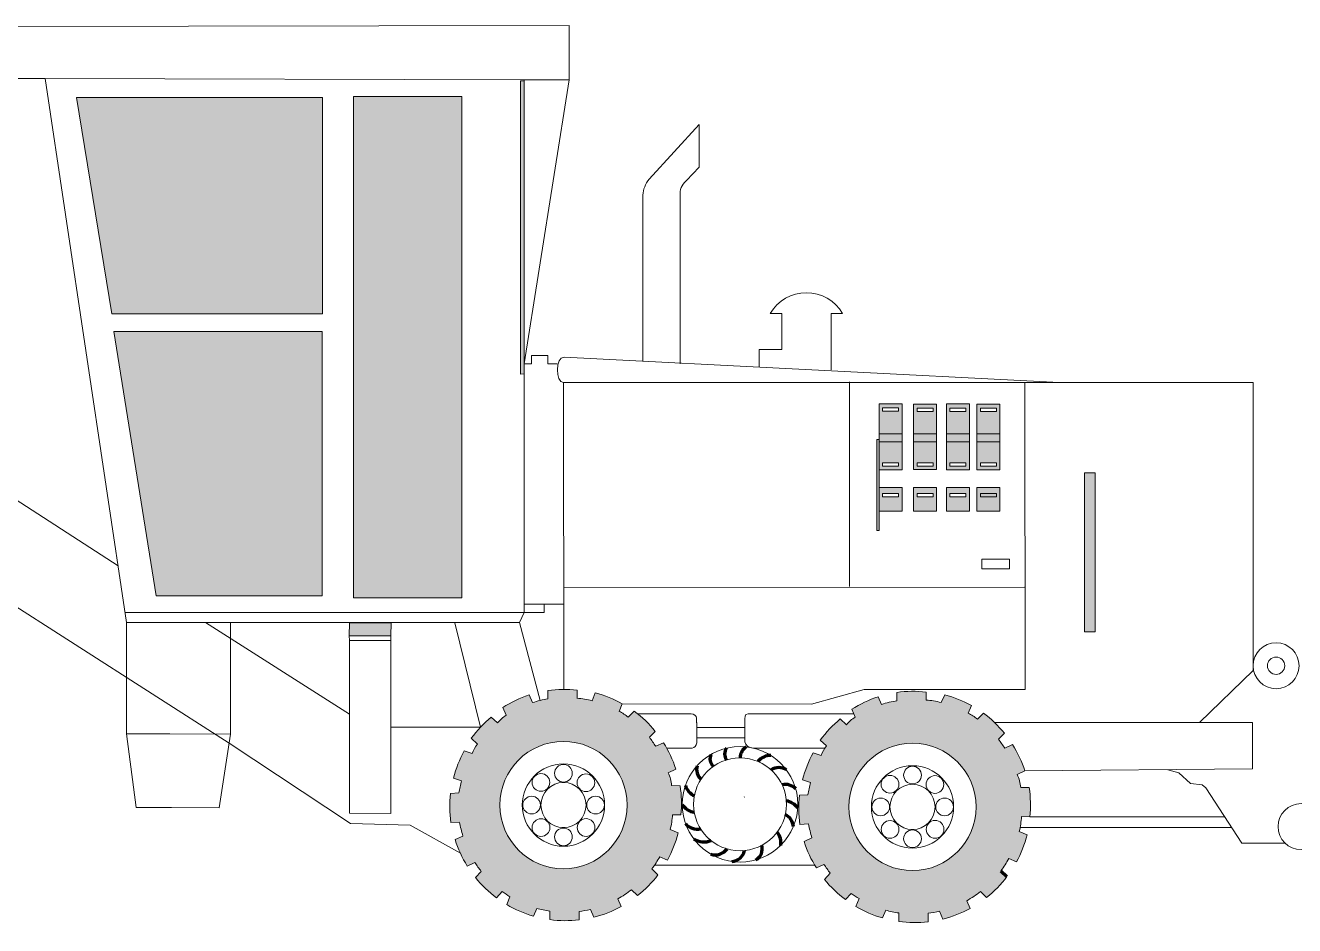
# Model space of a CAD drawing. Header units: millimetres. Extents: x -2088 to 6098, y -449 to 2483.
# Drawn here: x 1700 to 3361, y 1204 to 2382 of the extents above; entities that cross this region are included whole.
import ezdxf

# ---------------------------------------------------------------- set-up
doc = ezdxf.new("R2010")
doc.units = ezdxf.units.MM
doc.header["$LTSCALE"] = 20000
doc.header["$MEASUREMENT"] = 0

msp = doc.modelspace()

# ---------------------------------------------------------------- hatches: boundary and pattern name
at = {"linetype": 'ByBlock', "lineweight": 0, "true_color": 0xffffff}
h = msp.add_hatch(color=7, dxfattribs=at)
h.dxf.hatch_style = 1
h.paths.add_polyline_path([(2347.8443, 1925.33), (2352.8036, 1925.5358), (2352.8, 2309.0597), (2347.8407, 2308.8539)])
at = {"linetype": 'ByBlock', "lineweight": 0}
h = msp.add_hatch(color=8, dxfattribs=at)
h.set_gradient(color1=(147, 149, 152), color2=(255, 255, 0), tint=1, name='INVCYLINDER')
h.paths.add_polyline_path([(2271.3524, 2288.5764), (2129.458, 2288.5764), (2129.458, 1632.4615), (2271.3524, 1632.4615)])
h.paths.add_polyline_path([(2088.6975, 2004.0899), (2088.6975, 2287.0926), (1767.224, 2287.0926), (1813.3737, 2004.0992)])
h.paths.add_polyline_path([(2088.681, 1980.953), (1816.0816, 1980.953), (1871.4668, 1635.0231), (2088.681, 1635.0231)])
at = {"linetype": 'ByBlock', "lineweight": 0, "true_color": 0xffffff}
h = msp.add_hatch(color=7, dxfattribs=at)
h.dxf.hatch_style = 1
h.paths.add_polyline_path([(2847.3039, 1846.9487), (2847.3039, 1886.1832), (2817.2652, 1886.1832), (2817.2652, 1846.9487)])
h.paths.add_polyline_path([(2821.6754, 1876.5725), (2821.6754, 1880.9317), (2842.6936, 1880.9317), (2842.6936, 1876.5725)], flags=16)
h.paths.add_polyline_path([(2862.3233, 1846.9487), (2892.362, 1846.9487), (2892.362, 1886.148), (2862.3233, 1886.148)])
h.paths.add_polyline_path([(2866.8972, 1876.5233), (2866.8972, 1880.8825), (2887.9154, 1880.8825), (2887.9154, 1876.5233)], flags=16)
h.paths.add_polyline_path([(2905.384, 1846.9487), (2935.4227, 1846.9487), (2935.4227, 1886.1875), (2905.384, 1886.1875)])
h.paths.add_polyline_path([(2909.6751, 1876.5276), (2909.6751, 1880.8868), (2930.6933, 1880.8868), (2930.6933, 1876.5276)], flags=16)
h.paths.add_polyline_path([(2945.2993, 1846.9487), (2975.338, 1846.9487), (2975.338, 1886.1307), (2945.2993, 1886.1307)])
h.paths.add_polyline_path([(2970.8644, 1876.5538), (2970.8644, 1880.913), (2949.8461, 1880.913), (2949.8461, 1876.5538)], flags=16)
h.paths.add_polyline_path([(2945.2993, 1800.2211), (2975.338, 1800.2211), (2975.338, 1836.6437), (2945.2993, 1836.6437)])
h.paths.add_polyline_path([(2949.8461, 1808.9729), (2970.8644, 1808.9729), (2970.8644, 1804.6137), (2949.8461, 1804.6137)], flags=16)
h.paths.add_polyline_path([(2935.4227, 1836.6437), (2905.384, 1836.6437), (2905.384, 1800.1866), (2935.4227, 1800.1866)])
h.paths.add_polyline_path([(2930.6933, 1808.9729), (2930.6933, 1804.6137), (2909.6751, 1804.6137), (2909.6751, 1808.9729)], flags=16)
h.paths.add_polyline_path([(2892.362, 1836.6437), (2862.3233, 1836.6437), (2862.3233, 1800.2311), (2892.362, 1800.2311)])
h.paths.add_polyline_path([(2887.9154, 1808.9729), (2887.9154, 1804.6137), (2866.8972, 1804.6137), (2866.8972, 1808.9729)], flags=16)
h.paths.add_polyline_path([(2847.3039, 1836.6437), (2817.2853, 1836.6437), (2817.2853, 1800.2241), (2847.3039, 1800.2241)])
h.paths.add_polyline_path([(2842.6928, 1808.9729), (2842.6928, 1804.6137), (2821.6746, 1804.6137), (2821.6746, 1808.9729)], flags=16)
h.paths.add_polyline_path([(2847.3031, 1776.9326), (2817.2853, 1776.9326), (2817.2853, 1745.8119), (2847.3031, 1745.8119)])
h.paths.add_polyline_path([(2842.6633, 1768.9872), (2842.6633, 1764.628), (2821.645, 1764.628), (2821.645, 1768.9872)], flags=16)
h.paths.add_polyline_path([(2862.3233, 1776.9326), (2862.3233, 1745.8119), (2892.3583, 1745.8119), (2892.3583, 1776.9326)])
h.paths.add_polyline_path([(2887.9154, 1768.9872), (2887.9154, 1764.628), (2866.8972, 1764.628), (2866.8972, 1768.9872)], flags=16)
h.paths.add_polyline_path([(2905.384, 1776.9326), (2905.384, 1745.8119), (2935.4227, 1745.8119), (2935.4227, 1776.9326)])
h.paths.add_polyline_path([(2909.6751, 1768.9872), (2930.6933, 1768.9872), (2930.6933, 1764.628), (2909.6751, 1764.628)], flags=16)
h.paths.add_polyline_path([(2945.2409, 1745.8214), (2975.342, 1745.8276), (2975.342, 1776.9483), (2945.2409, 1776.9421)])
at = {"linetype": 'ByBlock', "lineweight": 0, "true_color": 0x939598}
h = msp.add_hatch(color=252, dxfattribs=at)
h.dxf.hatch_style = 1
h.paths.add_polyline_path([(2817.3229, 1846.9487), (2817.3229, 1836.6437), (2847.3025, 1836.6437), (2847.3025, 1846.9487)])
h.paths.add_polyline_path([(2892.303, 1836.6437), (2892.303, 1846.9487), (2862.3233, 1846.9487), (2862.3233, 1836.6437)])
h.paths.add_polyline_path([(2935.3637, 1836.6437), (2935.3637, 1846.9487), (2905.384, 1846.9487), (2905.384, 1836.6437)])
h.paths.add_polyline_path([(2975.2789, 1836.6437), (2975.2789, 1846.9487), (2945.2993, 1846.9487), (2945.2993, 1836.6437)])
at = {"linetype": 'ByBlock', "lineweight": 0, "true_color": 0xffffff}
h = msp.add_hatch(color=7, dxfattribs=at)
h.dxf.hatch_style = 1
h.paths.add_polyline_path([(2817.2224, 1776.9326), (2817.2652, 1819.6229), (2817.2652, 1839.5985), (2814.0698, 1839.5985), (2814.0698, 1720.7701), (2817.2853, 1720.7701), (2817.2853, 1745.8119), (2817.2224, 1745.8119)])
h = msp.add_hatch(color=7, dxfattribs=at)
h.dxf.hatch_style = 1
h.paths.add_polyline_path([(3086.0532, 1587.8191), (3099.8272, 1587.8191), (3099.8272, 1796.0044), (3086.0532, 1796.0044)])
h = msp.add_hatch(color=7, dxfattribs=at)
h.dxf.hatch_style = 1
h.paths.add_polyline_path([(2178.4989, 1582.8989), (2178.4989, 1600.1017), (2123.9647, 1600.0905), (2123.9647, 1582.8989)])
at = {"linetype": 'ByBlock', "lineweight": 211, "true_color": 0x636466}
h = msp.add_hatch(dxfattribs=at)
h.set_pattern_fill('ANSI31', color=251)
h.set_pattern_definition([(45, (1198.24807, 76.8689), (-0.0883883476, 0.0883883476), [])])
h.paths.add_polyline_path([(263.5052, 1232.1192, 0.038813923), (281.7047, 1244.1222), (289.5732, 1236.3715, 0.063089937), (316.222, 1263.6055), (308.3464, 1271.3632, 0.033503558), (318.5277, 1287.1982), (328.6241, 1282.8271, 0.063133616), (342.4613, 1318.357), (332.2615, 1322.7729, 0.0441417), (335.2426, 1342.1752), (346.2465, 1342.0806, 0.063128676), (345.2382, 1380.1936), (334.1282, 1380.2891, 0.09343182), (329.5901, 1397.2786), (339.6033, 1401.9359, 0.063090177), (323.3854, 1436.4155), (313.3605, 1431.7527, -0.006091057), (305.0808, 1443.6574), (312.7554, 1451.2699, 0.063106894), (285.2911, 1477.6959), (277.4187, 1469.8872, 0.051473483), (265.4501, 1477.5109), (269.5781, 1487.3718, 0.063093592), (234.2655, 1501.6909), (229.9918, 1491.482, 0.048586683), (210.3699, 1494.7055), (210.3699, 1505.1519, 0.063092921), (172.267, 1504.7618), (172.267, 1493.8828, 0.037154648), (151.9913, 1488.9298), (147.6092, 1499.0214, 0.06313373), (113.2246, 1482.5427), (117.6516, 1472.3476, 0.081177808), (106.1214, 1462.3466), (98.0677, 1469.9192, 0.058725185), (73.4508, 1444.3603), (73.4508, 1440.7645), (79.9213, 1434.6806, 0.076095638), (73.0853, 1422.1866), (62.5806, 1425.818, 0.063133616), (48.7914, 1390.2694), (59.1896, 1386.6749, -0.006144255), (55.7849, 1370.6859), (44.6894, 1370.1115, 0.063128676), (45.3249, 1331.9905), (56.3145, 1332.5594, 0.000589886), (60.8446, 1314.3031), (50.8197, 1309.6404, 0.063090177), (66.7402, 1275.0225), (76.7534, 1279.6798, 0.025325647), (84.9938, 1268.0695), (77.5023, 1259.8947, 0.063106894), (104.993, 1233.4961), (112.4368, 1241.6189, 0.021651055), (122.5676, 1234.8686), (118.2939, 1224.6597, 0.063093592), (153.2763, 1209.5517), (157.5369, 1219.7294, 0.031441784), (174.819, 1216.0493), (174.819, 1204.9835, 0.063092921), (212.9219, 1204.5934), (212.9219, 1215.6283, 0.027159655), (227.9445, 1218.3488), (232.3715, 1208.1537, 0.06313373), (267.8872, 1222.0275)])
h.paths.add_polyline_path([(109.3132, 1354.8727, -1), (275.8511, 1354.8727, -1)], flags=16)
h.paths.add_polyline_path([(138.7346, 1354.8727, -1), (246.4296, 1354.8727, -1)], flags=0)
h.paths.add_polyline_path([(210.5602, 1325.5052, -1), (233.7298, 1325.5052, -1)], flags=0)
h.paths.add_polyline_path([(181.0012, 1313.2568, -1), (204.1708, 1313.2568, -1)], flags=0)
h.paths.add_polyline_path([(163.0516, 1354.8727, -1), (222.1127, 1354.8727, -1)], flags=0)
h.paths.add_polyline_path([(223, 1354.8727, -1), (246.1696, 1354.8727, -1)], flags=0)
h.paths.add_polyline_path([(151.5974, 1325.4022, -1), (174.7669, 1325.4022, -1)], flags=0)
h.paths.add_polyline_path([(210.4025, 1384.1836, -1), (233.5721, 1384.1836, -1)], flags=0)
h.paths.add_polyline_path([(139.3432, 1354.873, -1), (162.5128, 1354.873, -1)], flags=0)
h.paths.add_polyline_path([(180.9973, 1396.4516, -1), (204.1669, 1396.4516, -1)], flags=0)
h.paths.add_polyline_path([(151.5364, 1384.4918, -1), (174.7059, 1384.4918, -1)], flags=0)
h.paths.add_polyline_path([(246.4296, 1354.8727, 1), (138.7346, 1354.8727, 1)], flags=0)
h.paths.add_polyline_path([(2296.6205, 1274.5176), (2289.1289, 1266.3427, 0.063106894), (2316.6196, 1239.9441), (2324.0635, 1248.067, 0.021651055), (2334.1943, 1241.3167), (2329.9206, 1231.1077, 0.063093592), (2364.903, 1215.9998), (2369.1636, 1226.1774, 0.031441784), (2386.4457, 1222.4974), (2386.4457, 1211.4316, 0.063092921), (2424.5486, 1211.0415), (2424.5486, 1222.0763, 0.027159655), (2439.5712, 1224.7968), (2443.9982, 1214.6018, 0.06313373), (2479.5139, 1228.4756), (2475.1318, 1238.5672, 0.038813923), (2493.3313, 1250.5703), (2501.1998, 1242.8196, 0.063089937), (2527.8487, 1270.0535), (2519.9731, 1277.8112, 0.033503558), (2530.1543, 1293.6463), (2540.2507, 1289.2751, 0.063133616), (2554.0879, 1324.8051), (2543.8882, 1329.221, 0.0441417), (2546.8693, 1348.6233), (2557.8732, 1348.5286, 0.063128676), (2556.8649, 1386.6416), (2545.7549, 1386.7372, 0.09343182), (2541.2168, 1403.7266), (2551.23, 1408.3839, 0.063090177), (2535.0121, 1442.8635), (2524.9872, 1438.2007, -0.006091057), (2516.7075, 1450.1054), (2524.3821, 1457.7179, 0.063106894), (2496.9178, 1484.144), (2489.0454, 1476.3353, 0.051473483), (2477.0768, 1483.959), (2481.2048, 1493.8199, 0.063093592), (2445.8922, 1508.139), (2441.6185, 1497.93, 0.048586683), (2421.9966, 1501.1536), (2421.9966, 1511.5999, 0.063092921), (2383.8936, 1511.2098), (2383.8936, 1500.3309, 0.037154648), (2363.6179, 1495.3779), (2359.2359, 1505.4695, 0.06313373), (2324.8513, 1488.9908), (2329.2782, 1478.7957, 0.081177808), (2317.7481, 1468.7946), (2309.6944, 1476.3672, 0.063089937), (2283.5015, 1448.6944), (2291.548, 1441.1287, 0.076095638), (2284.7119, 1428.6347), (2274.2072, 1432.2661, 0.063133616), (2260.418, 1396.7175), (2270.8163, 1393.1229, -0.006144255), (2267.4116, 1377.134), (2256.316, 1376.5596, 0.063128676), (2256.9515, 1338.4385), (2267.9411, 1339.0074, 0.000589886), (2272.4713, 1320.7512), (2262.4463, 1316.0884, 0.063090177), (2278.3669, 1281.4706), (2288.3801, 1286.1279, 0.025325647)])
h.paths.add_polyline_path([(2320.9399, 1361.3207, -1), (2487.4778, 1361.3207, -1)], flags=16)
h.paths.add_polyline_path([(2350.3613, 1361.3207, -1), (2458.0563, 1361.3207, -1)], flags=0)
h.paths.add_polyline_path([(2363.224, 1331.8503, -0.710060068), (2383.3525, 1340.4145, -0.201247262), (2374.1395, 1361.321, -0.999995583), (2350.9699, 1361.3211, -0.977275864), (2374.6782, 1361.321, -0.202105623), (2382.9175, 1382.7263, -0.667210877), (2363.163, 1390.9399, -1), (2386.3326, 1390.9399, -0.206293966), (2383.3835, 1382.2578, -0.199939814), (2404.2088, 1391.3148, -0.414213582), (2392.624, 1402.8996, -1), (2415.7936, 1402.8996, -0.426222237), (2404.2088, 1390.8513, -0.200833277), (2425.4091, 1382.4531, -0.198495261), (2422.0292, 1390.6316, -1), (2445.1987, 1390.6316, -0.701518898), (2425.1236, 1382.1684, -0.198495261), (2433.7394, 1361.3207, -0.200121116), (2425.5529, 1340.1177, -0.669378459), (2445.3565, 1331.9532, -1), (2422.1869, 1331.9532, -0.203552137), (2425.1592, 1340.5088, -0.201630235), (2404.2116, 1331.2896, -0.414240688), (2415.7974, 1319.7049, -1), (2392.6279, 1319.7049, -0.427176086), (2404.2115, 1331.7901, -0.200539052), (2382.9907, 1340.0518, -0.199223352), (2386.3936, 1331.8503, -1)], flags=0)
h.paths.add_polyline_path([(2434.6267, 1361.3208, -1), (2457.7962, 1361.3208, -1)], flags=0)
h.paths.add_polyline_path([(2753.3426, 1272.132), (2745.851, 1263.9571, 0.063106894), (2773.3417, 1237.5586), (2780.7856, 1245.6814, 0.021651055), (2790.9164, 1238.9311), (2786.6427, 1228.7221, 0.063093592), (2821.6251, 1213.6142), (2825.8857, 1223.7919, 0.031441784), (2843.1678, 1220.1118), (2843.1678, 1209.046, 0.063092921), (2881.2707, 1208.6559), (2881.2707, 1219.6908, 0.027159655), (2896.2933, 1222.4113), (2900.7203, 1212.2162, 0.06313373), (2936.236, 1226.09), (2931.8539, 1236.1816, 0.038813923), (2950.0534, 1248.1847), (2957.9219, 1240.434, 0.063089937), (2984.5708, 1267.668), (2976.6952, 1275.4256, 0.033503558), (2986.8764, 1291.2607), (2996.9728, 1286.8895, 0.063133616), (3010.81, 1322.4195), (3000.6103, 1326.8354, 0.0441417), (3003.5914, 1346.2377), (3014.5953, 1346.143, 0.063128676), (3013.587, 1384.2561), (3002.477, 1384.3516, 0.09343182), (2997.9389, 1401.3411), (3007.9521, 1405.9984, 0.063090177), (2991.7342, 1440.4779), (2981.7093, 1435.8152, -0.006091057), (2973.4296, 1447.7198), (2981.1042, 1455.3323, 0.063106894), (2953.6399, 1481.7584), (2945.7675, 1473.9497, 0.051473483), (2933.7989, 1481.5734), (2937.9269, 1491.4343, 0.062064581), (2903.2147, 1505.5929), (2898.3406, 1495.5445, 0.048586683), (2878.7187, 1498.768), (2878.7187, 1509.2143, 0.063092921), (2840.6157, 1508.8243), (2840.6157, 1497.9453, 0.037154648), (2820.34, 1492.9923), (2815.958, 1503.0839, 0.06313373), (2781.5734, 1486.6052), (2786.0003, 1476.4101, 0.081177808), (2774.4702, 1466.409), (2766.4165, 1473.9816, 0.063089937), (2740.2236, 1446.3088), (2748.2701, 1438.7431, 0.076095638), (2741.434, 1426.2491), (2730.9293, 1429.8805, 0.063133616), (2717.1401, 1394.3319), (2727.5384, 1390.7373, -0.006144255), (2724.1337, 1374.7484), (2713.0381, 1374.174, 0.063128676), (2713.6736, 1336.053), (2724.6632, 1336.6219, 0.000589886), (2729.1934, 1318.3656), (2719.1684, 1313.7028, 0.063090177), (2735.089, 1279.085), (2745.1022, 1283.7423, 0.025325647)])
h.paths.add_polyline_path([(2777.662, 1358.9351, -1), (2944.1999, 1358.9351, -1)], flags=16)
h.paths.add_polyline_path([(2807.0834, 1358.9351, -1), (2914.7784, 1358.9351, -1)], flags=0)
h.paths.add_polyline_path([(2819.9461, 1329.4647, -0.710060068), (2840.0746, 1338.0289, -0.201247262), (2830.8616, 1358.9354, -0.999995583), (2807.692, 1358.9355, -0.977275864), (2831.4003, 1358.9354, -0.202105623), (2839.6396, 1380.3407, -0.667210877), (2819.8851, 1388.5543, -1), (2843.0547, 1388.5543, -0.206293966), (2840.1056, 1379.8722, -0.199939814), (2860.9309, 1388.9293, -0.414213582), (2849.3461, 1400.5141, -1), (2872.5157, 1400.5141, -0.426222237), (2860.9309, 1388.4657, -0.200833277), (2882.1312, 1380.0675, -0.198495261), (2878.7513, 1388.246, -1), (2901.9208, 1388.246, -0.701518898), (2881.8457, 1379.7829, -0.198495261), (2890.4615, 1358.9351, -0.200121116), (2882.275, 1337.7321, -0.669378459), (2902.0786, 1329.5677, -1), (2878.909, 1329.5677, -0.203552137), (2881.8813, 1338.1232, -0.201630235), (2860.9337, 1328.9041, -0.414240688), (2872.5195, 1317.3193, -1), (2849.35, 1317.3193, -0.427176086), (2860.9336, 1329.4046, -0.200539052), (2839.7128, 1337.6662, -0.199223352), (2843.1157, 1329.4647, -1)], flags=0)
h.paths.add_polyline_path([(2891.3488, 1358.9352, -1), (2914.5183, 1358.9352, -1)], flags=0)

# ---------------------------------------------------------------- linework, layer by layer
at = {"color": 3, "linetype": 'ByBlock', "lineweight": 0}
for p, q in [((2411.4679, 2381.6146), (1613.9856, 2379.8722)), ((2411.4679, 2310.2375), (2411.4679, 2381.6146)), ((1725.9024, 2312.2427), (1684.4569, 2312.2427)), ((2352.8047, 2310.2375), (1725.9024, 2312.2427)), ((1725.9024, 2312.2427), (1832.5218, 1600.0309)), ((2352.8047, 2310.2375), (2411.4679, 2310.2375)), ((2411.4679, 2310.2375), (2352.8047, 1938.5519)), ((2581.8318, 2251.9873), (2516.2233, 2180.2698)), ((2581.8318, 2196.1176), (2581.8318, 2251.9873)), ((2565.1425, 2178.4938), (2581.8318, 2196.1176)), ((2508.2141, 2159.6397), (2508.2141, 1942.7775)), ((2556.9881, 1938.6294), (2556.9881, 2157.6957)), ((2689.8083, 2004.657), (2674.8083, 2004.657)), ((2689.8083, 2004.657), (2689.8083, 1957.6957)), ((2754.3475, 1930.8717), (2754.3475, 2004.657)), ((2754.3475, 2004.657), (2769.3475, 2004.657)), ((2383.9333, 1949.5897), (2362.3441, 1949.5897)), ((2362.3441, 1949.5897), (2362.3441, 1938.5519)), ((2383.9333, 1938.5519), (2383.9333, 1949.5897)), ((2404.9668, 1947.5398), (3053.2145, 1914.2036)), ((2689.8083, 1957.6957), (2660.3583, 1957.6957)), ((2660.3583, 1957.6957), (2660.3583, 1934.4059)), ((2362.3441, 1938.5519), (2352.8047, 1938.5519)), ((2352.8047, 1938.5519), (2352.8047, 1624.0415)), ((2395.9831, 1938.5519), (2383.9333, 1938.5519)), ((2406.6444, 1914.2036), (2404.2151, 1914.2036)), ((2778.6991, 1915.2616), (2778.6968, 1647.4703)), ((3007.9503, 1914.2036), (3306.8489, 1914.2036)), ((3306.8489, 1914.2036), (3306.8737, 1537.5663)), ((1821.4189, 1674.1979), (1522.3356, 1868.1799)), ((1508.5577, 1735.625), (1966.8546, 1442.4467)), ((3007.5745, 1646.6813), (2404.5649, 1645.8815)), ((2378.8879, 1613.5196), (1830.4781, 1613.5196)), ((2352.8047, 1613.505), (2346.5593, 1600.136)), ((2352.8047, 1624.0415), (2404.971, 1624.0415)), ((2352.8047, 1624.0415), (2352.8047, 1613.505)), ((2378.8879, 1623.9767), (2378.8879, 1613.5196)), ((2346.5593, 1600.136), (1832.5218, 1600.0309)), ((1832.5218, 1600.0309), (1832.5218, 1454.4309)), ((1935.7352, 1600.051), (2124.2779, 1480.2401)), ((1968.6818, 1454.1558), (1968.6567, 1599.3732)), ((2262.2758, 1599.8344), (2295.725, 1463.3571)), ((2346.5593, 1600.136), (2373.6638, 1498.231)), ((3306.8737, 1537.5663), (3236.4061, 1469.3578)), ((2728.8117, 1493.2981), (2797.7119, 1512.414)), ((2481.2048, 1493.8199), (2728.8117, 1493.2981)), ((2571.3406, 1480.8112), (2501.355, 1480.7102)), ((2651.8177, 1480.776), (2784.2217, 1480.5061)), ((2295.725, 1463.3571), (2178.4647, 1463.3571)), ((2578.5004, 1475.2081), (2578.5004, 1468.8576)), ((2578.502, 1462.9777), (2641.709, 1462.9788)), ((2578.5054, 1469.3104), (2578.5054, 1442.6317)), ((2641.7051, 1468.8576), (2641.7051, 1474.3336)), ((2641.7101, 1443.9416), (2641.7101, 1469.3104)), ((2968.2059, 1469.412), (3305.9797, 1469.412)), ((3305.9797, 1469.412), (3305.9797, 1408.5613)), ((1832.5218, 1454.4309), (1888.9433, 1454.4309)), ((1832.5218, 1454.4309), (1844.9895, 1358.2022)), ((1888.9433, 1454.4309), (1968.6818, 1454.1558)), ((1953.6106, 1357.5721), (1968.6818, 1454.1558)), ((2641.7101, 1449.1342), (2578.5033, 1449.1379)), ((1966.8546, 1442.4467), (2125.5248, 1337.3274)), ((2572.5533, 1435.8218), (2539.0745, 1435.8955)), ((2746.2667, 1435.9202), (2651.928, 1435.8955)), ((3305.9797, 1408.5613), (3007.9521, 1405.9984)), ((3195.0586, 1407.6093), (3209.5829, 1403.4131)), ((3209.5829, 1403.4131), (3224.66, 1389.7482)), ((3224.66, 1389.7482), (3240.0877, 1387.6459)), ((3240.0877, 1387.6459), (3244.6459, 1383.7917)), ((3244.6459, 1383.7917), (3291.9088, 1311.3791)), ((1844.9112, 1358.2022), (1891.4854, 1358.2022)), ((1891.4854, 1358.2022), (1953.6106, 1357.5721)), ((3014.5953, 1346.143), (3269.2171, 1346.143)), ((2125.5248, 1337.3274), (2203.4543, 1335.0028)), ((2203.4543, 1335.0028), (2269.3146, 1298.2773)), ((3001.7421, 1331.9846), (3278.4682, 1331.9973)), ((3291.9088, 1311.3791), (3348.5449, 1311.3791)), ((2732.9819, 1282.5179), (2523.5248, 1282.7709))]:
    msp.add_line(p, q, dxfattribs=at)
at = {"color": 7, "linetype": 'ByBlock', "lineweight": 0, "true_color": 0xffffff}
msp.add_line((2352.8047, 1938.5519), (2352.8047, 2310.2375), dxfattribs=at)
at = {"color": 114, "linetype": 'ByBlock', "lineweight": 0, "true_color": 0x139b48}
for p, q in [((2123.9647, 1582.8989), (2124.2785, 1576.761)), ((2178.4989, 1582.8989), (2178.4647, 1576.4753))]:
    msp.add_line(p, q, dxfattribs=at)
at = {"color": 251, "linetype": 'ByBlock', "lineweight": 211, "true_color": 0x636466}
msp.add_line((2976.6952, 1275.4256), (2984.5708, 1267.668), dxfattribs=at)
at = {"color": 7, "linetype": 'ByBlock', "lineweight": 0, "true_color": 0xffffff}
for points in [[(2347.8407, 2308.8539), (2352.8, 2309.0597), (2352.8036, 1925.5358), (2347.8443, 1925.33)], [(2951.7562, 1683.309), (2987.9131, 1683.309), (2987.9131, 1670.405), (2951.7562, 1670.405)], [(2124.1514, 1599.9493), (2178.6856, 1599.9493), (2178.4989, 1582.8989), (2123.9647, 1582.8989)]]:
    msp.add_lwpolyline(points, close=True, dxfattribs=at)
at = {"color": 114, "linetype": 'ByBlock', "lineweight": 0, "true_color": 0x139b48}
msp.add_lwpolyline([(1813.3737, 2004.0992), (1767.224, 2287.0926), (2088.6975, 2287.0926), (2088.6975, 2004.0899), (1813.3737, 2004.0992)], dxfattribs=at)
for points in [[(2129.458, 2288.5764), (2271.3524, 2288.5764), (2271.3524, 1632.4615), (2129.458, 1632.4615)], [(1816.0816, 1980.953), (2088.681, 1980.953), (2088.681, 1635.0231), (1871.4668, 1635.0231)]]:
    msp.add_lwpolyline(points, close=True, dxfattribs=at)
at = {"color": 3, "linetype": 'ByBlock', "lineweight": 0}
msp.add_lwpolyline([(2404.7348, 1512.414), (2404.7348, 1512.414), (2404.2151, 1914.2036), (3007.9503, 1914.2036), (3008.47, 1512.414), (2797.7119, 1512.414)], dxfattribs=at)
at = {"color": 8, "linetype": 'ByBlock', "lineweight": 0}
for points in [[(2817.2652, 1886.1832), (2847.3039, 1886.1832), (2847.3039, 1800.2241), (2817.2652, 1800.2241)], [(2821.6754, 1880.9317), (2842.6936, 1880.9317), (2842.6936, 1876.5725), (2821.6754, 1876.5725)], [(2862.3233, 1886.148), (2892.362, 1886.148), (2892.362, 1800.2311), (2862.3233, 1800.2311)], [(2866.8972, 1880.8825), (2887.9154, 1880.8825), (2887.9154, 1876.5233), (2866.8972, 1876.5233)], [(2905.384, 1886.1875), (2935.4227, 1886.1875), (2935.4227, 1800.1866), (2905.384, 1800.1866)], [(2909.6751, 1880.8868), (2930.6933, 1880.8868), (2930.6933, 1876.5276), (2909.6751, 1876.5276)], [(2945.2993, 1886.1307), (2975.338, 1886.1307), (2975.338, 1800.2211), (2945.2993, 1800.2211)], [(2949.8461, 1880.913), (2970.8644, 1880.913), (2970.8644, 1876.5538), (2949.8461, 1876.5538)], [(2817.3229, 1846.9487), (2847.3025, 1846.9487), (2847.3025, 1836.6437), (2817.3229, 1836.6437)], [(2862.3233, 1846.9487), (2892.303, 1846.9487), (2892.303, 1836.6437), (2862.3233, 1836.6437)], [(2905.384, 1846.9487), (2935.3637, 1846.9487), (2935.3637, 1836.6437), (2905.384, 1836.6437)], [(2945.2993, 1846.9487), (2975.2789, 1846.9487), (2975.2789, 1836.6437), (2945.2993, 1836.6437)], [(2814.0698, 1839.5985), (2817.2853, 1839.5985), (2817.2853, 1720.7701), (2814.0698, 1720.7701)], [(2821.6746, 1808.9729), (2842.6928, 1808.9729), (2842.6928, 1804.6137), (2821.6746, 1804.6137)], [(2866.8972, 1808.9729), (2887.9154, 1808.9729), (2887.9154, 1804.6137), (2866.8972, 1804.6137)], [(2909.6751, 1808.9729), (2930.6933, 1808.9729), (2930.6933, 1804.6137), (2909.6751, 1804.6137)], [(2949.8461, 1808.9729), (2970.8644, 1808.9729), (2970.8644, 1804.6137), (2949.8461, 1804.6137)], [(3086.0532, 1796.0044), (3099.8272, 1796.0044), (3099.8272, 1587.8191), (3086.0532, 1587.8191)], [(2817.2224, 1776.9326), (2847.3031, 1776.9326), (2847.3031, 1745.8119), (2817.2224, 1745.8119)], [(2821.645, 1768.9872), (2842.6633, 1768.9872), (2842.6633, 1764.628), (2821.645, 1764.628)], [(2862.3233, 1776.9326), (2892.3583, 1776.9326), (2892.3583, 1745.8119), (2862.3233, 1745.8119)], [(2866.8972, 1768.9872), (2887.9154, 1768.9872), (2887.9154, 1764.628), (2866.8972, 1764.628)], [(2905.384, 1776.9326), (2935.4227, 1776.9326), (2935.4227, 1745.8119), (2905.384, 1745.8119)], [(2909.6751, 1768.9872), (2930.6933, 1768.9872), (2930.6933, 1764.628), (2909.6751, 1764.628)], [(2945.2409, 1776.9421), (2975.342, 1776.9483), (2975.342, 1745.8276), (2945.2409, 1745.8214)], [(2949.8461, 1768.9872), (2970.8644, 1768.9872), (2970.8644, 1764.628), (2949.8461, 1764.628)]]:
    msp.add_lwpolyline(points, close=True, dxfattribs=at)
at = {"color": 3, "linetype": 'ByBlock', "lineweight": 0}
msp.add_lwpolyline([(2124.2785, 1576.761), (2178.4647, 1576.4753), (2178.4647, 1350.2658), (2124.2785, 1350.5515)], close=True, dxfattribs=at)
at = {"color": 251, "linetype": 'ByBlock', "lineweight": 0, "true_color": 0x636466}
for points in [[(2421.9966, 1511.5999), (2421.9966, 1500.5651)], [(2421.9966, 1511.5999), (2421.9966, 1500.5651)], [(2359.2359, 1505.4695), (2363.6179, 1495.3779)], [(2383.8936, 1500.1441), (2383.8936, 1511.2098)], [(2383.8936, 1500.1441), (2383.8936, 1511.2098)], [(2441.6185, 1497.93), (2445.8922, 1508.139)], [(2815.958, 1503.0839), (2820.34, 1492.9923)], [(2840.6157, 1497.7585), (2840.6157, 1508.8243)], [(2840.6157, 1497.7585), (2840.6157, 1508.8243)], [(2878.7187, 1509.2143), (2878.7187, 1498.768)], [(2878.7187, 1509.2143), (2878.7187, 1498.768)], [(2898.3406, 1495.5445), (2903.2147, 1505.5929)], [(2329.2782, 1478.7957), (2324.8513, 1488.9908)], [(2481.2048, 1493.8199), (2477.0768, 1483.959)], [(2489.0454, 1476.3353), (2496.9178, 1484.144)], [(2786.0003, 1476.4101), (2781.5734, 1486.6052)], [(2937.9269, 1491.4343), (2933.7989, 1481.5734)], [(2945.7675, 1473.9497), (2953.6399, 1481.7584)], [(2309.6944, 1476.3672), (2317.7481, 1468.7946)], [(2766.4165, 1473.9816), (2774.4702, 1466.409)], [(2291.548, 1441.1287), (2283.5015, 1448.6944)], [(2524.3821, 1457.7179), (2516.7075, 1450.1054)], [(2748.2701, 1438.7431), (2740.2236, 1446.3088)], [(2981.1042, 1455.3323), (2973.4296, 1447.7198)], [(2274.2072, 1432.2661), (2284.7119, 1428.6347)], [(2524.9872, 1438.2007), (2535.0121, 1442.8635)], [(2730.9293, 1429.8805), (2741.434, 1426.2491)], [(2981.7093, 1435.8152), (2991.7342, 1440.4779)], [(2270.8163, 1393.1229), (2260.418, 1396.7175)], [(2551.23, 1408.3839), (2541.2168, 1403.7266)], [(3007.9521, 1405.9984), (2997.9389, 1401.3411)], [(2545.7549, 1386.7372), (2556.8649, 1386.6416)], [(2727.5384, 1390.7373), (2717.1401, 1394.3319)], [(3002.477, 1384.3516), (3013.587, 1384.2561)], [(2256.316, 1376.5596), (2267.4116, 1377.134)], [(2713.0381, 1374.174), (2724.1337, 1374.7484)], [(2557.8732, 1348.5286), (2546.8693, 1348.6233)], [(3014.5953, 1346.143), (3003.5914, 1346.2377)], [(2267.9411, 1339.0074), (2256.9515, 1338.4385)], [(2543.8882, 1329.221), (2554.0879, 1324.8051)], [(2724.6632, 1336.6219), (2713.6736, 1336.053)], [(2262.4463, 1316.0884), (2272.4713, 1320.7512)], [(2719.1684, 1313.7028), (2729.1934, 1318.3656)], [(3000.6103, 1326.8354), (3010.81, 1322.4195)], [(2288.3801, 1286.1279), (2278.3669, 1281.4706)], [(2540.2507, 1289.2751), (2530.1543, 1293.6463)], [(2745.1022, 1283.7423), (2735.089, 1279.085)], [(2996.9728, 1286.8895), (2986.8764, 1291.2607)], [(2289.1289, 1266.3427), (2296.6205, 1274.5176)], [(2519.9731, 1277.8112), (2527.8487, 1270.0535)], [(2745.851, 1263.9571), (2753.3426, 1272.132)], [(2324.0635, 1248.067), (2316.6196, 1239.9441)], [(2501.1998, 1242.8196), (2493.3313, 1250.5703)], [(2780.7856, 1245.6814), (2773.3417, 1237.5586)], [(2957.9219, 1240.434), (2950.0534, 1248.1847)], [(2329.9206, 1231.1077), (2334.1943, 1241.3167)], [(2475.1318, 1238.5672), (2479.5139, 1228.4756)], [(2786.6427, 1228.7221), (2790.9164, 1238.9311)], [(2931.8539, 1236.1816), (2936.236, 1226.09)], [(2369.1636, 1226.1774), (2364.903, 1215.9998)], [(2386.4457, 1211.4316), (2386.4457, 1222.4974)], [(2386.4457, 1211.4316), (2386.4457, 1222.4974)], [(2424.5486, 1222.0763), (2424.5486, 1211.0415)], [(2424.5486, 1222.0763), (2424.5486, 1211.0415)], [(2443.9982, 1214.6018), (2439.5712, 1224.7968)], [(2825.8857, 1223.7919), (2821.6251, 1213.6142)], [(2843.1678, 1209.046), (2843.1678, 1220.1118)], [(2843.1678, 1209.046), (2843.1678, 1220.1118)], [(2881.2707, 1219.6908), (2881.2707, 1208.6559)], [(2881.2707, 1219.6908), (2881.2707, 1208.6559)], [(2900.7203, 1212.2162), (2896.2933, 1222.4113)]]:
    msp.add_lwpolyline(points, dxfattribs=at)
at = {"color": 3, "linetype": 'ByBlock', "lineweight": 0}
for centre, radius in [((3336.7424, 1543.6807), 30.0597), ((3336.7424, 1543.6807), 11.3341), ((3369.327, 1333.1503), 30.0971)]:
    msp.add_circle(centre, radius, dxfattribs=at)
at = {"color": 251, "linetype": 'ByBlock', "lineweight": 0, "true_color": 0x636466}
for centre, radius in [((2404.2088, 1361.3207), 83.269), ((2635.2763, 1362.2782), 75.6407), ((2860.9309, 1358.9351), 83.269), ((2404.2088, 1361.3207), 53.8475), ((2635.2763, 1362.2782), 60.7101), ((2860.9309, 1358.9351), 53.8475), ((2404.2088, 1361.3207), 29.5306), ((2860.9309, 1358.9351), 29.5306)]:
    msp.add_circle(centre, radius, dxfattribs=at)
at = {"color": 7, "linetype": 'ByBlock', "lineweight": 0, "true_color": 0xffffff}
for centre in [(2404.2088, 1402.8996), (2860.9309, 1400.5141), (2374.7478, 1390.9399), (2433.614, 1390.6316), (2831.4699, 1388.5543), (2890.3361, 1388.246), (2362.5547, 1361.3211), (2446.2115, 1361.3208), (2819.2768, 1358.9355), (2902.9336, 1358.9352), (2374.8088, 1331.8503), (2404.2127, 1319.7049), (2433.7717, 1331.9532), (2831.5309, 1329.4647), (2860.9348, 1317.3193), (2890.4938, 1329.5677)]:
    msp.add_circle(centre, 11.5848, dxfattribs=at)
at = {"color": 3, "linetype": 'ByBlock', "lineweight": 0}
msp.add_arc((2722.0779, 1976.9832), 54.7746, 30.346725, 149.653275, dxfattribs=at)
at = {"color": 251, "linetype": 'ByBlock', "lineweight": 0, "true_color": 0x636466}
for centre, radius, start, end in [((2404.4847, 1361.0265), 151.5884, 83.3662215, 97.8069127), ((2407.0367, 1361.615), 151.5884, 108.3809125, 122.8309195), ((2407.0367, 1361.615), 140.6332, 99.4718656, 107.9831686), ((2415.26, 1398.8166), 102.5585, 75.1072986, 86.2337963), ((2407.0367, 1361.615), 151.5884, 60.7071924, 75.1480368), ((2863.7588, 1359.2294), 151.5884, 108.3809125, 122.8309195), ((2863.7588, 1359.2294), 140.6332, 99.4718656, 107.9831686), ((2861.2068, 1358.6409), 151.5884, 83.3662215, 97.8069127), ((2871.9821, 1396.431), 102.5585, 75.1072986, 86.2337963), ((2863.7588, 1359.2294), 151.5884, 60.7071924, 74.9131247), ((2354.1101, 1438.5203), 47.3152, 121.6559797, 140.2198566), ((2446.1318, 1422.1713), 69.1036, 51.6106012, 63.3970524), ((2406.3792, 1362.5636), 151.5884, 38.8817628, 53.3256437), ((2902.8539, 1419.7857), 69.1036, 51.6106012, 63.3970524), ((2863.1013, 1360.178), 151.5884, 38.8817628, 53.3256437), ((2405.8176, 1359.1522), 151.5884, 129.3537814, 143.7937915), ((2862.5397, 1356.7666), 151.5884, 129.3537814, 143.7937915), ((2810.8322, 1436.1347), 47.3152, 121.6559797, 140.2198566), ((3009.4421, 1783.9697), 595.1914, 214.1205549, 215.516505), ((3466.1642, 1781.5841), 595.1914, 214.1205549, 215.516505), ((2407.5189, 1360.1062), 151.5884, 151.5738757, 166.0238566), ((2328.9392, 1412.5531), 47.0603, 142.6117666, 160.0180567), ((2407.0367, 1361.615), 151.5884, 17.9704275, 32.4104923), ((2864.241, 1357.7206), 151.5884, 151.5738757, 166.0238566), ((2785.6613, 1410.1675), 47.0603, 142.6117666, 160.0180567), ((2863.7588, 1359.2294), 151.5884, 17.9704275, 32.4104923), ((2498.4232, 1383.1952), 47.464, 4.2796298, 25.6306417), ((2955.1453, 1380.8097), 47.464, 4.2796298, 25.6306417), ((1618.574, 1523.6549), 665.1756, 347.2748719, 348.6830138), ((2407.0367, 1363.6079), 151.5884, 354.2910662, 8.7399194), ((2075.2961, 1521.2693), 665.1756, 347.2748719, 348.6830138), ((2863.7588, 1361.2223), 151.5884, 354.2910662, 8.7399194), ((2406.9978, 1360.0058), 151.5884, 173.7306656, 188.1795187), ((2863.7199, 1357.6202), 151.5884, 173.7306656, 188.1795187), ((2435.7064, 1355.7731), 111.3926, 346.2099094, 356.3198788), ((2892.4285, 1353.3876), 111.3926, 346.2099094, 356.3198788), ((10007.3896, 3249.8013), 7971.8377, 193.86842327, 194.00361527), ((10464.1117, 3247.4158), 7971.8377, 193.86842327, 194.00361527), ((2407.0367, 1361.615), 151.5884, 197.4774339, 211.9174987), ((2407.0367, 1361.615), 151.5884, 331.4965017, 345.9464826), ((2863.7588, 1359.2294), 151.5884, 197.4774339, 211.9174987), ((2863.7588, 1359.2294), 151.5884, 331.4965017, 345.9464826), ((2407.0367, 1361.615), 140.6332, 212.4637551, 218.2667255), ((2407.0367, 1361.615), 140.6332, 323.422963, 331.0985419), ((2863.7588, 1359.2294), 140.6332, 212.4637551, 218.2667255), ((2863.7588, 1359.2294), 140.6332, 323.422963, 331.0985419), ((2407.0367, 1361.615), 151.5884, 218.9390323, 233.3829132), ((2407.0367, 1361.615), 151.5884, 308.4021042, 322.8421143), ((2863.7588, 1359.2294), 151.5884, 218.9390323, 233.3829132), ((2863.7588, 1359.2294), 151.5884, 308.4021042, 322.8421143), ((2407.0367, 1361.615), 140.6332, 233.843197, 238.8044783), ((2407.0367, 1361.615), 140.6332, 298.9603256, 307.8513584), ((2863.7588, 1359.2294), 140.6332, 233.843197, 238.8044783), ((2863.7588, 1359.2294), 140.6332, 298.9603256, 307.8513584), ((2407.0367, 1361.615), 151.5884, 239.4213695, 253.8622139), ((2407.0367, 1361.615), 140.6332, 254.3771318, 261.5806846), ((2407.0367, 1361.615), 140.6332, 277.1531455, 283.3761501), ((2407.0367, 1361.615), 151.5884, 284.1125748, 298.5625817), ((2863.7588, 1359.2294), 151.5884, 239.4213695, 253.8622139), ((2863.7588, 1359.2294), 140.6332, 254.3771318, 261.5806846), ((2863.7588, 1359.2294), 140.6332, 277.1531455, 283.3761501), ((2863.7588, 1359.2294), 151.5884, 284.1125748, 298.5625817), ((2407.0367, 1361.615), 151.5884, 262.1930873, 276.6337785), ((2863.7588, 1359.2294), 151.5884, 262.1930873, 276.6337785)]:
    msp.add_arc(centre, radius, start, end, dxfattribs=at)
at = {"color": 7, "linetype": 'ByBlock', "lineweight": 70, "true_color": 0xffffff}
for centre, radius, start, end in [((2628.4163, 1428.0568), 13.373, 144.5962216, 215.30457), ((2652.6945, 1422.8412), 17.3702, 122.5291951, 179.5150148), ((2596.9577, 1408.3192), 18.5066, 165.8903617, 226.1106382), ((2608.9551, 1421.9674), 13.0344, 154.1472041, 229.582387), ((2675.3336, 1404.567), 21.6539, 89.0755402, 140.5554052), ((2686.018, 1392.7013), 17.6894, 55.2035546, 124.437461), ((2584.3443, 1392.8887), 21.4257, 196.154355, 245.8599472), ((2694.9483, 1370.0343), 18.1948, 43.4922066, 104.3893804), ((2577.8167, 1372.9693), 21.0915, 210.4569772, 263.53122), ((2691.8831, 1343.7146), 23.3697, 36.1023739, 80.2978656), ((2686.0632, 1331.8018), 19.0843, 4.1505095, 63.7676642), ((2579.6307, 1350.1262), 20.3187, 219.195776, 281.6068773), ((2588.0977, 1338.9854), 25.8021, 238.8768142, 290.9595228), ((2667.3412, 1312.0316), 21.4563, 350.64257, 39.9010508), ((2602.7286, 1315.4864), 19.3689, 253.3785123, 323.575975), ((2622.8026, 1306.0773), 18.7926, 275.7930098, 346.9983894), ((2647.7906, 1304.0116), 16.5995, 298.8911029, 16.220878)]:
    msp.add_arc(centre, radius, start, end, dxfattribs=at)
at = {"color": 114, "linetype": 'ByBlock', "lineweight": 0, "true_color": 0x139b48}
msp.add_arc((2613.4671, 1415.1845), 51.2446, 301.7555298, 302.3919721, dxfattribs=at)
at = {"color": 3, "linetype": 'ByBlock', "lineweight": 0}
for points in [[(2516.2233, 2180.2698), (2511.7189, 2174.4281), (2508.2141, 2167.0165), (2508.2141, 2159.6397)], [(2556.9881, 2157.6957), (2556.2694, 2168.2695), (2558.2297, 2171.1238), (2565.1425, 2178.4938)], [(2404.2151, 1914.2036), (2393.1003, 1914.2036), (2393.8649, 1948.0778), (2404.9668, 1947.5398)], [(2578.5004, 1475.2081), (2578.5004, 1478.2387), (2574.3712, 1480.8122), (2571.3406, 1480.8112)], [(2641.7051, 1474.3336), (2641.8052, 1479.5771), (2641.1627, 1481.3428), (2651.8177, 1480.776)], [(2578.5054, 1442.6317), (2578.5054, 1439.6169), (2575.5681, 1435.8179), (2572.5533, 1435.8218)], [(2641.7101, 1443.9416), (2641.7101, 1439.6064), (2647.5928, 1435.8955), (2651.928, 1435.8955)]]:
    msp.add_open_spline(points, degree=3, dxfattribs=at)

doc.saveas('drawing.dxf')
